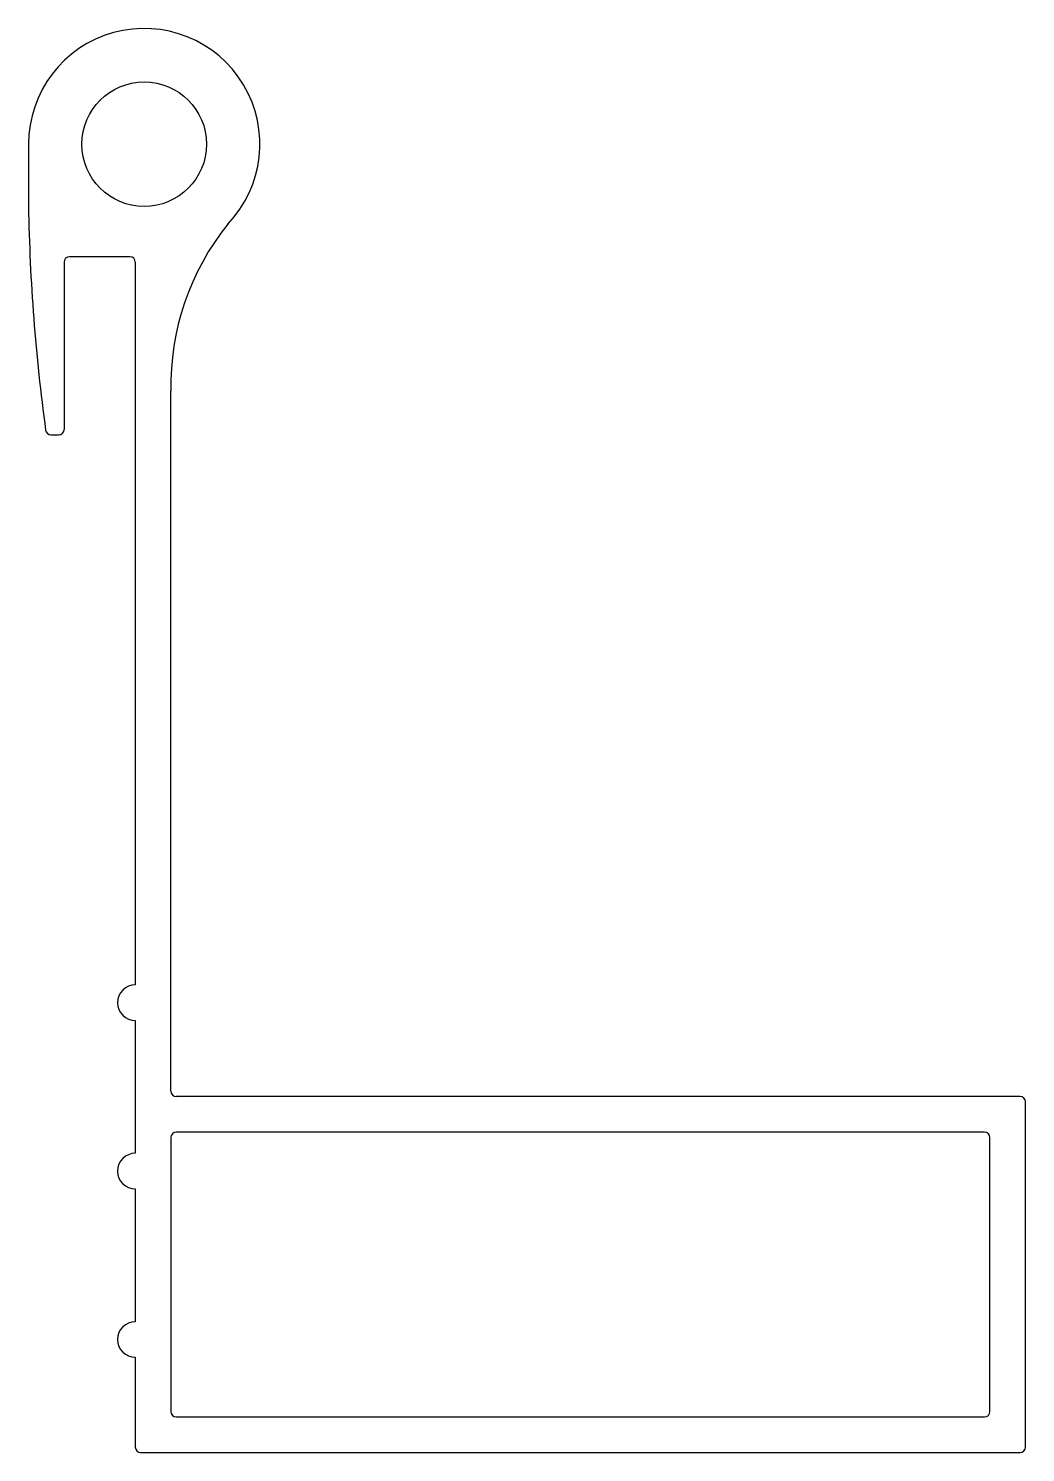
# Model space of a CAD drawing. Extents: x 632.2 to 688.2, y 242.9 to 322.9.
import ezdxf

# ---------------------------------------------------------------- set-up
doc = ezdxf.new("R2010")
doc.units = 0
doc.layers.get('0').update_dxf_attribs({"linetype": 'CONTINUOUS'})

msp = doc.modelspace()

# ---------------------------------------------------------------- linework, layer by layer
for p, q in [((632.176, 316.419), (632.176, 312.918)), ((634.176, 309.794), (634.176, 300.394)), ((637.876, 310.094), (634.476, 310.094)), ((638.176, 309.794), (638.176, 269.189)), ((640.176, 263.219), (640.176, 302.54)), ((633.438, 300.094), (633.876, 300.094)), ((638.176, 267.189), (638.176, 259.729)), ((687.876, 262.919), (640.476, 262.919)), ((688.176, 243.219), (688.176, 262.619)), ((685.876, 260.919), (640.476, 260.919)), ((640.176, 260.619), (640.176, 245.219)), ((686.176, 245.219), (686.176, 260.619)), ((638.176, 257.729), (638.176, 250.269)), ((638.176, 248.269), (638.176, 243.219)), ((640.476, 244.919), (685.876, 244.919)), ((638.476, 242.919), (687.876, 242.919))]:
    msp.add_line(p, q)
msp.add_circle((638.676, 316.419), 3.5)
for centre, radius, start, end in [((638.676, 316.419), 6.5, 316.24588, 180), ((738.459, 314.755), 106.299, 180.99041, 187.78648), ((654.646, 302.849), 14.473, 141.17033, 181.22226), ((634.476, 309.794), 0.3, 90, 180), ((637.876, 309.794), 0.3, 0, 90), ((633.438, 300.394), 0.3, 187.78648, 270), ((633.876, 300.394), 0.3, 270, 0), ((638.176, 268.189), 1, 90, 270), ((640.476, 263.219), 0.3, 180, 270), ((687.876, 262.619), 0.3, 0, 90), ((640.476, 260.619), 0.3, 90, 180), ((685.876, 260.619), 0.3, 0, 90), ((638.176, 258.729), 1, 90, 270), ((638.176, 249.269), 1, 90, 270), ((640.476, 245.219), 0.3, 180, 270), ((685.876, 245.219), 0.3, 270, 0), ((638.476, 243.219), 0.3, 180, 270), ((687.876, 243.219), 0.3, 270, 0)]:
    msp.add_arc(centre, radius, start, end)

doc.saveas('drawing.dxf')
